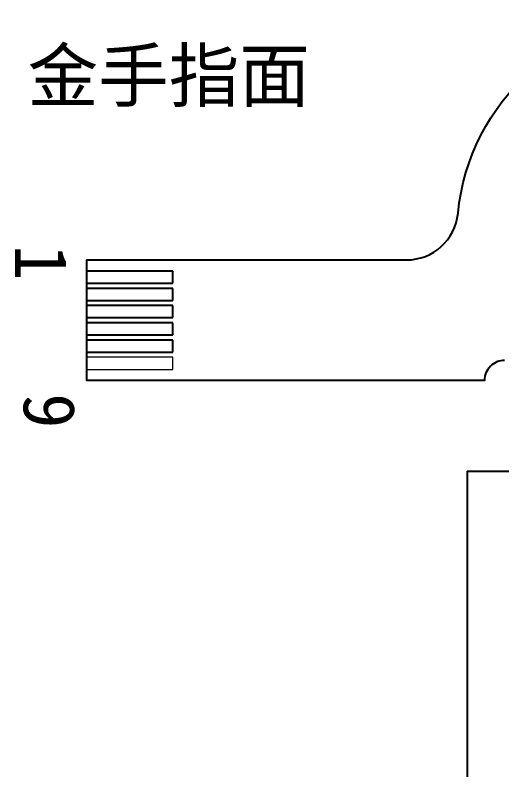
# Model space of a CAD drawing. Header units: millimetres. Extents: x 167 to 548, y -50 to 246.
# Drawn here: x 409.71 to 423.83, y 153.75 to 175.65 of the extents above; entities that cross this region are included whole.
import ezdxf

# ---------------------------------------------------------------- set-up
doc = ezdxf.new("R2010")
doc.units = ezdxf.units.MM
for name, color, linetype in [('DIM', 4, 'Continuous'), ('FPC_TOP', 1, 'Continuous'), ('FPC外形', 3, 'Continuous'), ('ITO glasss', 7, 'Continuous')]:
    doc.layers.add(name, color=color, linetype=linetype)

msp = doc.modelspace()

# ---------------------------------------------------------------- linework, layer by layer
at = {"layer": 'FPC_TOP', "color": 2}
for p, q in [((414.293, 168.223), (411.793, 168.223)), ((414.293, 167.873), (414.293, 168.223)), ((411.793, 167.873), (414.293, 167.873)), ((414.293, 167.723), (411.793, 167.723)), ((414.293, 167.373), (414.293, 167.723)), ((411.793, 167.373), (414.293, 167.373)), ((414.293, 167.223), (411.793, 167.223)), ((414.293, 166.873), (414.293, 167.223)), ((411.793, 166.873), (414.293, 166.873)), ((414.293, 166.723), (411.793, 166.723)), ((414.293, 166.373), (414.293, 166.723)), ((411.793, 166.373), (414.293, 166.373)), ((414.293, 166.223), (411.793, 166.223)), ((414.293, 165.873), (414.293, 166.223)), ((411.793, 165.873), (414.293, 165.873))]:
    msp.add_line(p, q, dxfattribs=at)
at = {"layer": 'FPC_TOP', "color": 2, "linetype": 'Continuous', "lineweight": 0}
for p, q in [((414.293, 167.723), (411.793, 167.723)), ((414.293, 167.373), (414.293, 167.723)), ((411.793, 167.373), (414.293, 167.373)), ((414.293, 166.223), (411.793, 166.223)), ((414.293, 165.873), (414.293, 166.223)), ((411.793, 165.873), (414.293, 165.873)), ((414.293, 165.723), (411.793, 165.723)), ((414.293, 165.373), (414.293, 165.723)), ((411.793, 165.373), (414.293, 165.373))]:
    msp.add_line(p, q, dxfattribs=at)
at = {"layer": 'FPC外形'}
msp.add_lwpolyline([(423.913, 165.635, 0.414214), (423.326, 165.048), (411.793, 165.048), (411.793, 168.548), (421.067, 168.548, 0.385396), (422.56, 169.9, -0.384443), (428.888, 175.648)], format="xyb", dxfattribs=at)
at = {"layer": 'ITO glasss'}
msp.add_lwpolyline([(476.553, 80.624), (422.833, 80.624), (422.833, 162.418), (476.553, 162.418), (476.553, 80.624)], close=True, dxfattribs=at)

# ---------------------------------------------------------------- texts
at = {"layer": 'DIM'}
for s, height, rotation, p in [('1', 1.523, 270, (409.713, 168.993)), ('6', 1.5, 90, (411.42, 163.66))]:
    msp.add_text(s, height=height, rotation=rotation, dxfattribs=at).set_placement(p)
at = {"layer": 'DIM', "color": 3, "insert": (418.263, 172.983), "char_height": 1.5, "width": 18.40667, "attachment_point": 9}
msp.add_mtext('{\\fSimSun|b0|i0|c134|p54;金手指面}', dxfattribs=at)

doc.saveas('drawing.dxf')
